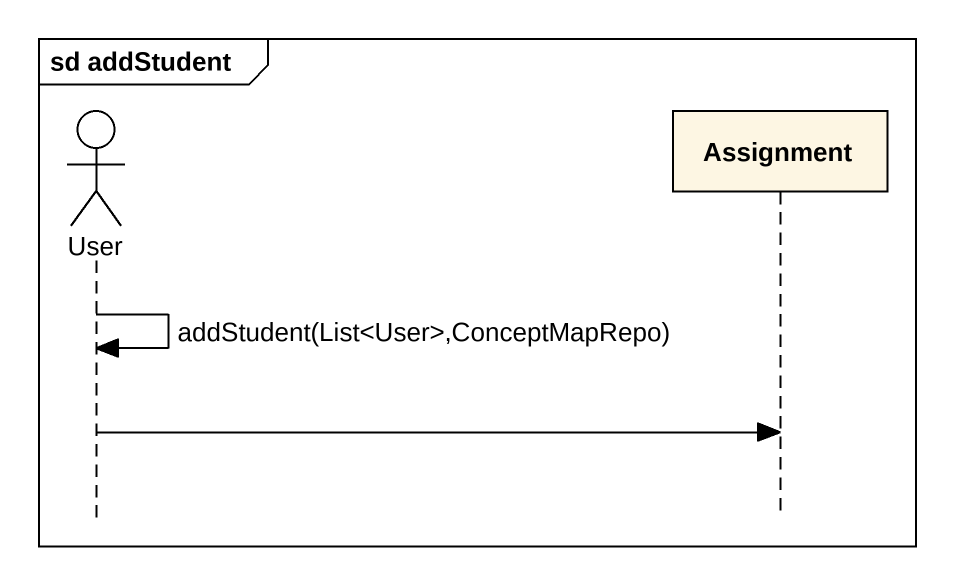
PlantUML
@startuml
mainframe sd addStudent
hide footbox
actor User
participant Assignment

User -> User : addStudent(List<User>,ConceptMapRepo)
User -> Assignment
@enduml
